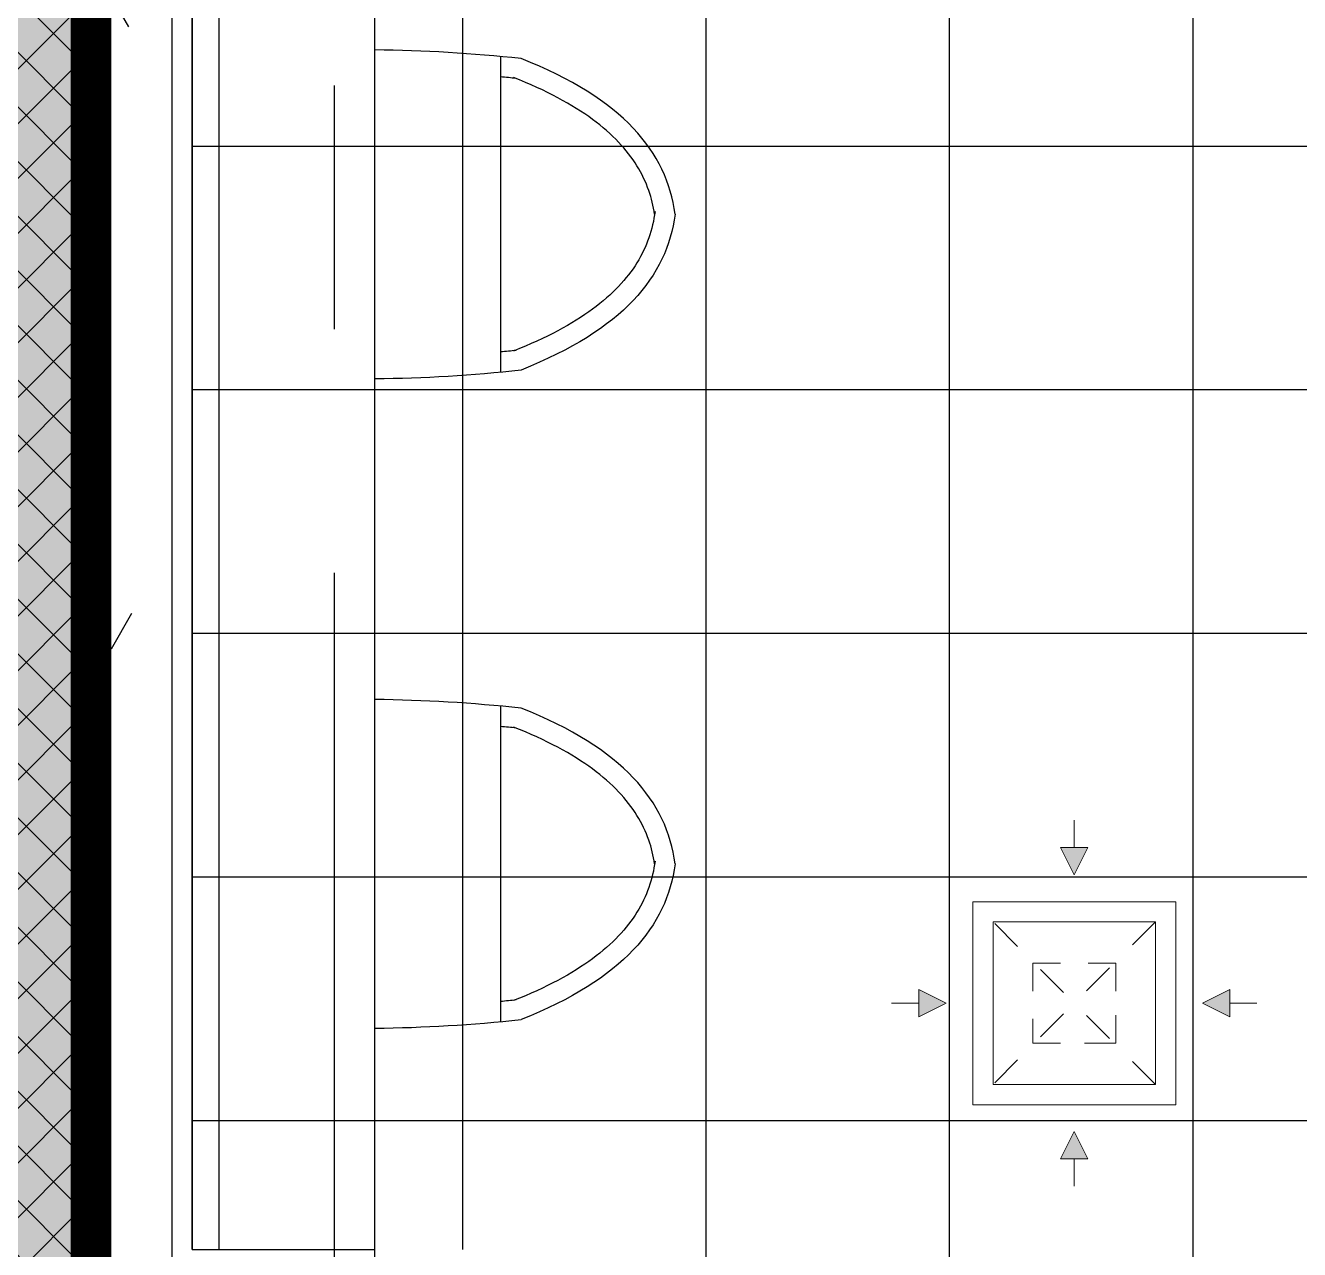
# Model space of a CAD drawing. Header units: millimetres. Extents: x -92759 to 184353, y -15225 to 86714.
# Drawn here: x -40714 to -39144, y 52666 to 54174 of the extents above; entities that cross this region are included whole.
import ezdxf

# ---------------------------------------------------------------- set-up
doc = ezdxf.new("R2010")
doc.units = ezdxf.units.MM
for name, pattern in [('Aligning Line', [3.2004, 1.6002, -1.6002]), ('HIDDEN', [0.375, 0.25, -0.125]), ('IDA - Grid Line', [2100, 1200, -300, 300, -300])]:
    doc.linetypes.add(name, pattern=pattern)
for name, color, linetype in [('0-1', 9, 'Continuous'), ('A-_DETA----_E-2', 9, 'Continuous'), ('A-_FLORPATT_H-1', 9, 'Continuous'), ('A-_WALL----_E', 8, 'Continuous'), ('A-_WALL----_H-1', 9, 'Continuous'), ('A-_WALLPRTN_E', 8, 'Continuous'), ('A-PATT-CONC', 8, 'Continuous'), ('HF', 7, 'Continuous'), ('M-ACMV_FCU', 5, 'Continuous')]:
    doc.layers.add(name, color=color, linetype=linetype)
doc.layers.add('A-_DETA----_E-6', color=7, linetype='Continuous', true_color=0x969696)
doc.layers.add('S-_ANOTGRID_E-1', color=9, linetype='IDA - Grid Line', true_color=0x808080)
doc.layers.add('HFI 9MM FPB', color=94, linetype='Continuous', lineweight=5)
doc.layers.add('M-ACMV_EAG', color=7, linetype='Continuous', lineweight=25, true_color=0x999900)

# ---------------------------------------------------------------- blocks, each defined once
blk = doc.blocks.new('A$Cb2bf8f38')
at = {"layer": 'A-_FLORPATT_H-1'}
h = blk.add_hatch(dxfattribs=at)
h.set_pattern_fill('FP_5', color=256, style=0, pattern_type=2)
h.set_pattern_definition([(270, (4525, 18025), (300, 2e-14), []), (0, (4525, 18025), (0, 300), [])])
h.paths.add_polyline_path([(4825, 13225), (5782.3, 13225), (5782.3, 13228), (5785.5, 13228), (5787, 13263), (5787.6, 13262), (5789.6, 13264.1), (5790.2, 13264.5), (5788.2, 13268.3), (5787.4, 13269), (5789.5, 13274.2), (5791.4, 13275), (5796.2, 13277.6), (5796.5, 13278.9), (5796.2, 13282), (5793.2, 13283.4), (5798.3, 13285.4), (5800, 13283.4), (5801.6, 13278.9), (5810.9, 13285.4), (5817.3, 13288), (5818.3, 13286.9), (5825, 13289.5), (5825, 13290), (6058.2, 13290), (6064, 13339.2), (6074.6, 13341.1), (6227.5, 13342), (6331.4, 13340.8), (6336.4, 13338.1), (6338.2, 13332.5), (6341.8, 13290), (6860, 13290), (6860, 13491), (6656.6, 13492.6), (6652.1, 13492.3), (6650.6, 13491.9), (6634.6, 13492.6), (6629.8, 13490.8), (6628.4, 13491.9), (6619.8, 13490.8), (6365.3, 13492.6), (6332.7, 13501), (6313.9, 13508.8), (6291.4, 13521.5), (6274.5, 13534.2), (6258.7, 13549.2), (6244.5, 13566.4), (6232.4, 13585.2), (6222.8, 13604.9), (6215.8, 13625.2), (6212.1, 13640.8), (6209.8, 13653.7), (6209.1, 13684.3), (6212.1, 13710), (6218, 13732.9), (6225.4, 13751.9), (6235.9, 13771.7), (6248.5, 13789.8), (6263.2, 13806.3), (6277.8, 13819.3), (6294.5, 13831.3), (6313.9, 13842), (6332, 13849.5), (6354.7, 13856), (6378.9, 13859.6), (6467.2, 13859.8), (6643.3, 13858.2), (6643.3, 13857), (6670.1, 13858.5), (6860, 13859), (6861.5, 13950), (6862, 13950), (6862, 13957.7), (6862, 13959), (6866.6, 13964.3), (6883, 13985.4), (6885.6, 13985.5), (6887.1, 13986), (6892.3, 13988), (6893.3, 13986.9), (6900, 13989.5), (6900, 13990), (6947, 13990), (6947, 13992.7), (6950, 13992.7), (6950, 14018.2), (6942, 14018.2), (6942, 14034), (6892, 14034), (6892, 14050), (6098.3, 14051.6), (6091.5, 14054.6), (6087.7, 14059.6), (6087.3, 14062.2), (6089.6, 14070.2), (6089.6, 14071.5), (6089.2, 14073.4), (6093, 14077), (6096.9, 14078.9), (6102.8, 14079.8), (6148, 14080), (6892, 14080), (6892, 14096), (6942, 14096), (6942, 14111.8), (6950, 14111.8), (6950, 14125), (7175, 14125), (7175, 16075), (4825, 16075), (4825, 13351.6)])
h.paths.add_polyline_path([(5825, 13262), (5825, 13264.4), (5820.1, 13262.8)])
h.paths.add_polyline_path([(5835.6, 13225), (6049.3, 13225), (6052.8, 13228.5), (6055.4, 13260), (5825, 13260.5), (5825, 13262), (5819.3, 13260), (5814.5, 13254.4), (5814.5, 13250), (5815.1, 13228), (5817.7, 13228), (5817.7, 13225), (5825, 13225)])
h.paths.add_polyline_path([(6875, 13225), (6950, 13225), (6950, 13257.3), (6947, 13257.3), (6947, 13260), (6344.6, 13258.6), (6347.7, 13228), (6350.7, 13225), (6661.6, 13225)])
h.paths.add_polyline_path([(5813.2, 13259.6), (5814.6, 13260.5), (5813.2, 13260)])
h.paths.add_polyline_path([(5825, 13267.5), (5824.6, 13270.9), (5822.5, 13269)])
h.paths.add_polyline_path([(5788.2, 13274.2), (5789.6, 13280.7), (5790.2, 13277.4), (5788.6, 13274.9)])
h.paths.add_polyline_path([(5805.4, 13281.1), (5806.9, 13281.7), (5804.7, 13281.2)])
h.paths.add_polyline_path([(6888.7, 13288.7), (6947, 13290), (6947, 13292.7), (6950, 13292.7), (6950, 13491.2), (6890, 13490.6), (6888.7, 13288.7)])
h.paths.add_polyline_path([(6106.3, 13341), (6086.6, 13341.5), (6099, 13341.1)])
h.paths.add_polyline_path([(6950, 13491.2), (6950, 13491.7), (6938, 13491.7)])
h.paths.add_polyline_path([(6750, 13857.5), (6750, 13858.3), (6750, 13857.5)])
h.paths.add_polyline_path([(6900, 13962), (6900, 13964.4), (6895.1, 13962.8)])
h.paths.add_polyline_path([(6887.2, 13954.9), (6888, 13959.5), (6889.5, 13960.7), (6886.7, 13963.1), (6884.6, 13957.9), (6885.9, 13955.2), (6886.7, 13955)])
h.paths.add_polyline_path([(6888, 13950), (6886.6, 13953), (6887.2, 13950), (6888, 13950)])
h.paths.add_polyline_path([(6910.9, 13858.6), (6950, 13859.8), (6950, 13957.3), (6947, 13957.3), (6947, 13960), (6900, 13960.5), (6900, 13962), (6894.3, 13960), (6889.5, 13954.3), (6889.7, 13950), (6890, 13950), (6890.1, 13859), (6910.6, 13858.6)])
h.paths.add_polyline_path([(6879.3, 13950), (6882.5, 13950), (6880.5, 13953.3), (6878.9, 13950)])
h.paths.add_polyline_path([(6900, 13967.5), (6900, 13971.1), (6897.5, 13969)])
h.paths.add_polyline_path([(6881.9, 13980.8), (6880.7, 13982.1), (6881.6, 13980.9)])
h.paths.add_polyline_path([(6092.6, 14062.2), (6090.6, 14065), (6089.6, 14066.2), (6087.8, 14065), (6091.8, 14062.7)])
h.paths.add_polyline_path([(4675, 15025), (4675, 16075), (2425, 16075), (2425, 15025), (2550, 15025), (2550, 16025), (2600, 16025), (2600, 15025), (4329.4, 15025)])
h.paths.add_polyline_path([(4800, 16075), (4800, 16100), (4700, 16100), (4700, 16075)])
h.paths.add_polyline_path([(5884.2, 16225), (7175, 16225), (7175, 18475), (5375, 18475), (5375, 18625), (7175, 18625), (7175, 19475), (6975, 19475), (6975, 20125), (7175, 20125), (7175, 23125), (5375, 23125), (5375, 23275), (7175, 23275), (7175, 25225), (2425, 25225), (2425, 20125), (2925, 20125), (2925, 19475), (2425, 19475), (2425, 17725), (3750, 17725), (3750, 17575), (2425, 17575), (2425, 16402), (3461, 16402), (3461, 16357), (2425, 16357), (2425, 16225), (5400, 16225)])
at = {"layer": 'A-_WALL----_H-1'}
h = blk.add_hatch(dxfattribs=at)
h.set_pattern_fill('FP_1', color=256, style=0, pattern_type=2)
h.set_pattern_definition([(0, (-11870.95, 40538.29), (609.6, 152.4), [50.292, -406.908, 50.292, -406.908, -2438.4]), (0, (-11870.95, 40538.29), (609.6, 152.4), [-914.4, 50.292, -864.108, 50.292, -406.908, -1066.8]), (0, (-11870.95, 40538.29), (609.6, 152.4), [-2286, 50.292, -254.508, 50.292, -711.708]), (120, (-11642.35, 40614.49), (-436.7823, 451.7291), [50.292, -406.908, 50.292, -406.908, -2438.4]), (120, (-11642.35, 40614.49), (-436.7823, 451.7291), [-914.4, 50.292, -864.108, 50.292, -406.908, -1066.8]), (120, (-11642.35, 40614.49), (-436.7823, 451.7291), [-2286, 50.292, -254.508, 50.292, -711.708]), (240, (-11566.15, 40919.29), (-172.8177, -604.1291), [50.292, -406.908, 50.292, -406.908, -2438.4]), (240, (-11566.15, 40919.29), (-172.8177, -604.1291), [-914.4, 50.292, -864.108, 50.292, -406.908, -1066.8]), (240, (-11566.15, 40919.29), (-172.8177, -604.1291), [-2286, 50.292, -254.508, 50.292, -711.708])])
h.paths.add_polyline_path([(2300, 15000), (2400, 15000), (2400, 16325), (2300, 16325), (2300, 15025)])
h.paths.add_polyline_path([(2300, 17425), (2400, 17425), (2400, 19500), (2300, 19500), (2300, 18514.6)])
h.paths.add_polyline_path([(2400, 20100), (2400, 25250), (2300, 25250), (2300, 20100)])
at = {"layer": 'A-_DETA----_E-2'}
for p, q in [((2425, 25225), (2425, 20125)), ((2425, 25225), (2425, 20125)), ((2425, 25225), (2425, 20125)), ((2650, 20125), (2650, 25225)), ((2650, 20125), (2650, 25225)), ((2650, 20125), (2650, 25225)), ((2650, 20100), (2650, 25100)), ((2650, 21197.6), (2650, 21602.4)), ((2650, 21197.6), (2650, 21602.4)), ((2650, 21197.6), (2650, 21602.4)), ((2805, 21205.7), (2805, 21594.3)), ((2805, 21205.7), (2805, 21594.3)), ((2805, 21205.7), (2805, 21594.3)), ((2650, 20397.6), (2650, 20802.4)), ((2650, 20397.6), (2650, 20802.4)), ((2650, 20397.6), (2650, 20802.4)), ((2805, 20405.7), (2805, 20794.3)), ((2805, 20405.7), (2805, 20794.3)), ((2805, 20405.7), (2805, 20794.3)), ((2425, 20125), (2650, 20125)), ((2425, 20125), (2650, 20125)), ((2425, 20125), (2650, 20125))]:
    blk.add_line(p, q, dxfattribs=at)
for centre, radius, start, end in [((2629.4, 19724.9), 1877.6, 83.8664, 89.3707), ((2629.4, 19724.9), 1877.6, 83.8664, 89.3707), ((2629.4, 19724.9), 1877.6, 83.8664, 89.3707), ((2629.4, 19724.9), 1852.6, 83.9718, 84.5605), ((2629.4, 19724.9), 1852.6, 83.9718, 84.5605), ((2629.4, 19724.9), 1852.6, 83.9718, 84.5605), ((2629.4, 23075.1), 1852.6, 275.4395, 276.0282), ((2629.4, 23075.1), 1852.6, 275.4395, 276.0282), ((2629.4, 23075.1), 1852.6, 275.4395, 276.0282), ((2629.4, 23075.1), 1877.6, 270.6293, 276.1336), ((2629.4, 23075.1), 1877.6, 270.6293, 276.1336), ((2629.4, 23075.1), 1877.6, 270.6293, 276.1336), ((2629.4, 18924.9), 1877.6, 83.8664, 89.3707), ((2629.4, 18924.9), 1877.6, 83.8664, 89.3707), ((2629.4, 18924.9), 1877.6, 83.8664, 89.3707), ((2629.4, 18924.9), 1852.6, 83.9718, 84.5605), ((2629.4, 18924.9), 1852.6, 83.9718, 84.5605), ((2629.4, 18924.9), 1852.6, 83.9718, 84.5605), ((2629.4, 22275.1), 1852.6, 275.4395, 276.0282), ((2629.4, 22275.1), 1852.6, 275.4395, 276.0282), ((2629.4, 22275.1), 1852.6, 275.4395, 276.0282), ((2629.4, 22275.1), 1877.6, 270.6293, 276.1336), ((2629.4, 22275.1), 1877.6, 270.6293, 276.1336), ((2629.4, 22275.1), 1877.6, 270.6293, 276.1336)]:
    blk.add_arc(centre, radius, start, end, dxfattribs=at)
for points in [[(3020, 21400), (3009.5, 21477), (2956.1, 21541.9), (2830, 21591.8)], [(3020, 21400), (3009.5, 21477), (2956.1, 21541.9), (2830, 21591.8)], [(3020, 21400), (3009.5, 21477), (2956.1, 21541.9), (2830, 21591.8)], [(3020, 21400), (3009.5, 21323), (2956.1, 21258.1), (2830, 21208.2)], [(3020, 21400), (3009.5, 21323), (2956.1, 21258.1), (2830, 21208.2)], [(3020, 21400), (3009.5, 21323), (2956.1, 21258.1), (2830, 21208.2)], [(3020, 20600), (3009.5, 20677), (2956.1, 20741.9), (2830, 20791.8)], [(3020, 20600), (3009.5, 20677), (2956.1, 20741.9), (2830, 20791.8)], [(3020, 20600), (3009.5, 20677), (2956.1, 20741.9), (2830, 20791.8)], [(3020, 20600), (3009.5, 20523), (2956.1, 20458.1), (2830, 20408.2)], [(3020, 20600), (3009.5, 20523), (2956.1, 20458.1), (2830, 20408.2)], [(3020, 20600), (3009.5, 20523), (2956.1, 20458.1), (2830, 20408.2)]]:
    blk.add_open_spline(points, degree=3, dxfattribs=at)
for points, knots in [([(2994.7, 21400), (2993.2, 21410.1), (2988.1, 21430.5), (2974.2, 21459.9), (2951.8, 21489), (2909.3, 21526.4), (2861.3, 21552.5), (2820.8, 21568.5)], [0.0054531, 0.0054531, 0.0054531, 0.0054531, 0.0545115, 0.109023, 0.1635345, 0.218046, 0.327069, 0.327069, 0.327069, 0.327069]), ([(2994.7, 21400), (2993.2, 21410.1), (2988.1, 21430.5), (2974.2, 21459.9), (2951.8, 21489), (2909.3, 21526.4), (2861.3, 21552.5), (2820.8, 21568.5)], [0.0054531, 0.0054531, 0.0054531, 0.0054531, 0.0545115, 0.109023, 0.1635345, 0.218046, 0.327069, 0.327069, 0.327069, 0.327069]), ([(2994.7, 21400), (2993.2, 21410.1), (2988.1, 21430.5), (2974.2, 21459.9), (2951.8, 21489), (2909.3, 21526.4), (2861.3, 21552.5), (2820.8, 21568.5)], [0.0054531, 0.0054531, 0.0054531, 0.0054531, 0.0545115, 0.109023, 0.1635345, 0.218046, 0.327069, 0.327069, 0.327069, 0.327069]), ([(2995.2, 21403.4), (2993.7, 21392.1), (2988.6, 21370.5), (2974.2, 21340.1), (2951.8, 21311), (2909.3, 21273.6), (2861.3, 21247.5), (2820.8, 21231.5)], [0, 0, 0, 0, 0.0545115, 0.109023, 0.1635345, 0.218046, 0.327069, 0.327069, 0.327069, 0.327069]), ([(2995.2, 21403.4), (2993.7, 21392.1), (2988.6, 21370.5), (2974.2, 21340.1), (2951.8, 21311), (2909.3, 21273.6), (2861.3, 21247.5), (2820.8, 21231.5)], [0, 0, 0, 0, 0.0545115, 0.109023, 0.1635345, 0.218046, 0.327069, 0.327069, 0.327069, 0.327069]), ([(2995.2, 21403.4), (2993.7, 21392.1), (2988.6, 21370.5), (2974.2, 21340.1), (2951.8, 21311), (2909.3, 21273.6), (2861.3, 21247.5), (2820.8, 21231.5)], [0, 0, 0, 0, 0.0545115, 0.109023, 0.1635345, 0.218046, 0.327069, 0.327069, 0.327069, 0.327069]), ([(2994.7, 20600), (2993.2, 20610.1), (2988.1, 20630.5), (2974.2, 20659.9), (2951.8, 20689), (2909.3, 20726.4), (2861.3, 20752.5), (2820.8, 20768.5)], [0.0054531, 0.0054531, 0.0054531, 0.0054531, 0.0545115, 0.109023, 0.1635345, 0.218046, 0.327069, 0.327069, 0.327069, 0.327069]), ([(2994.7, 20600), (2993.2, 20610.1), (2988.1, 20630.5), (2974.2, 20659.9), (2951.8, 20689), (2909.3, 20726.4), (2861.3, 20752.5), (2820.8, 20768.5)], [0.0054531, 0.0054531, 0.0054531, 0.0054531, 0.0545115, 0.109023, 0.1635345, 0.218046, 0.327069, 0.327069, 0.327069, 0.327069]), ([(2994.7, 20600), (2993.2, 20610.1), (2988.1, 20630.5), (2974.2, 20659.9), (2951.8, 20689), (2909.3, 20726.4), (2861.3, 20752.5), (2820.8, 20768.5)], [0.0054531, 0.0054531, 0.0054531, 0.0054531, 0.0545115, 0.109023, 0.1635345, 0.218046, 0.327069, 0.327069, 0.327069, 0.327069]), ([(2995.2, 20603.4), (2993.7, 20592.1), (2988.6, 20570.5), (2974.2, 20540.1), (2951.8, 20511), (2909.3, 20473.6), (2861.3, 20447.5), (2820.8, 20431.5)], [0, 0, 0, 0, 0.0545115, 0.109023, 0.1635345, 0.218046, 0.327069, 0.327069, 0.327069, 0.327069]), ([(2995.2, 20603.4), (2993.7, 20592.1), (2988.6, 20570.5), (2974.2, 20540.1), (2951.8, 20511), (2909.3, 20473.6), (2861.3, 20447.5), (2820.8, 20431.5)], [0, 0, 0, 0, 0.0545115, 0.109023, 0.1635345, 0.218046, 0.327069, 0.327069, 0.327069, 0.327069]), ([(2995.2, 20603.4), (2993.7, 20592.1), (2988.6, 20570.5), (2974.2, 20540.1), (2951.8, 20511), (2909.3, 20473.6), (2861.3, 20447.5), (2820.8, 20431.5)], [0, 0, 0, 0, 0.0545115, 0.109023, 0.1635345, 0.218046, 0.327069, 0.327069, 0.327069, 0.327069])]:
    blk.add_open_spline(points, degree=3, knots=knots, dxfattribs=at)
at = {"layer": 'A-_DETA----_E-6'}
for p, q in [((2425, 25225), (2425, 20125)), ((2650, 20125), (2650, 25225)), ((2650, 21197.6), (2650, 21602.4)), ((2805, 21205.7), (2805, 21594.3)), ((2650, 20397.6), (2650, 20802.4)), ((2805, 20405.7), (2805, 20794.3)), ((2425, 20125), (2650, 20125))]:
    blk.add_line(p, q, dxfattribs=at)
for centre, radius, start, end in [((2629.4, 19724.9), 1877.6, 83.8664, 89.3707), ((2629.4, 19724.9), 1852.6, 83.9718, 84.5605), ((2629.4, 23075.1), 1852.6, 275.4395, 276.0282), ((2629.4, 23075.1), 1877.6, 270.6293, 276.1336), ((2629.4, 18924.9), 1877.6, 83.8664, 89.3707), ((2629.4, 18924.9), 1852.6, 83.9718, 84.5605), ((2629.4, 22275.1), 1852.6, 275.4395, 276.0282), ((2629.4, 22275.1), 1877.6, 270.6293, 276.1336)]:
    blk.add_arc(centre, radius, start, end, dxfattribs=at)
for points in [[(3020, 21400), (3009.5, 21477), (2956.1, 21541.9), (2830, 21591.8)], [(3020, 21400), (3009.5, 21323), (2956.1, 21258.1), (2830, 21208.2)], [(3020, 20600), (3009.5, 20677), (2956.1, 20741.9), (2830, 20791.8)], [(3020, 20600), (3009.5, 20523), (2956.1, 20458.1), (2830, 20408.2)]]:
    blk.add_open_spline(points, degree=3, dxfattribs=at)
for points, knots in [([(2994.7, 21400), (2993.2, 21410.1), (2988.1, 21430.5), (2974.2, 21459.9), (2951.8, 21489), (2909.3, 21526.4), (2861.3, 21552.5), (2820.8, 21568.5)], [0.0054531, 0.0054531, 0.0054531, 0.0054531, 0.0545115, 0.109023, 0.1635345, 0.218046, 0.327069, 0.327069, 0.327069, 0.327069]), ([(2995.2, 21403.4), (2993.7, 21392.1), (2988.6, 21370.5), (2974.2, 21340.1), (2951.8, 21311), (2909.3, 21273.6), (2861.3, 21247.5), (2820.8, 21231.5)], [0, 0, 0, 0, 0.0545115, 0.109023, 0.1635345, 0.218046, 0.327069, 0.327069, 0.327069, 0.327069]), ([(2994.7, 20600), (2993.2, 20610.1), (2988.1, 20630.5), (2974.2, 20659.9), (2951.8, 20689), (2909.3, 20726.4), (2861.3, 20752.5), (2820.8, 20768.5)], [0.0054531, 0.0054531, 0.0054531, 0.0054531, 0.0545115, 0.109023, 0.1635345, 0.218046, 0.327069, 0.327069, 0.327069, 0.327069]), ([(2995.2, 20603.4), (2993.7, 20592.1), (2988.6, 20570.5), (2974.2, 20540.1), (2951.8, 20511), (2909.3, 20473.6), (2861.3, 20447.5), (2820.8, 20431.5)], [0, 0, 0, 0, 0.0545115, 0.109023, 0.1635345, 0.218046, 0.327069, 0.327069, 0.327069, 0.327069])]:
    blk.add_open_spline(points, degree=3, knots=knots, dxfattribs=at)
at = {"layer": 'A-_WALL----_E'}
blk.add_line((2400, 20100), (2400, 25250), dxfattribs=at)
at = {"layer": 'A-_WALLPRTN_E'}
for p, q in [((2300, 25400), (2300, 20100)), ((2425, 20125), (2425, 25225))]:
    blk.add_line(p, q, dxfattribs=at)
at = {"layer": 'S-_ANOTGRID_E-1'}
blk.add_line((2600, -20141.4), (2600, 53272.8), dxfattribs=at)
blk = doc.blocks.new('RCP_B8L1')
at = {"layer": 'A-PATT-CONC'}
h = blk.add_hatch(dxfattribs=at)
h.set_pattern_fill('ANSI37', color=256, scale=15)
h.set_pattern_definition([(45, (-200000, 500000), (-33.67596, 33.67596), []), (135, (-200000, 500000), (-33.67596, -33.67596), [])])
h.paths.add_polyline_path([(14020.95033, 474361.70958), (14170.95033, 474361.70958), (14170.95033, 485911.70958), (14020.95033, 485911.70958)])
at = {"layer": 'HFI 9MM FPB'}
h = blk.add_hatch(dxfattribs=at)
h.set_pattern_fill('ANSI33', color=256, scale=50)
h.paths.add_polyline_path([(3420.95034, 503711.71507), (3420.95034, 499961.70958), (14170.95033, 499961.70958), (14170.95033, 498786.70958), (14170.95033, 496961.70958), (14620.95033, 496961.70958), (14620.95033, 495861.70958), (14170.95033, 495861.70958), (14170.95033, 487961.70958), (14770.95033, 487961.70958), (14770.95033, 488411.70958), (17420.95033, 488411.70958), (17420.95033, 489484.4), (17420.95033, 489561.70958), (19070.95033, 489561.70958), (19070.95033, 488561.70958), (18870.95033, 488561.70958), (18870.95033, 487961.70958), (19070.95033, 487961.70958), (19070.95033, 485386.70958), (15770.95033, 485386.70958), (15770.95033, 486036.70958), (14170.95033, 486036.70958), (14170.95033, 474361.70958), (16695.95033, 474361.70958), (16695.95033, 472561.70958), (14827.95033, 472561.70958), (14827.95033, 472661.70958), (14170.95033, 472661.70958), (14170.95033, 456911.7134), (11460.95032, 456911.7134), (11460.95032, 457661.70958), (7770.95034, 457661.70958), (7770.95034, 457211.70958), (3170.94439, 457211.70958), (3170.94439, 464761.70958), (-2529.04966, 464761.70958), (-2529.04966, 475336.70958), (5770.95034, 475336.70958), (5770.95034, 465361.70958), (12071.95033, 465361.70958), (12071.95033, 486011.70958), (3321.95033, 486011.70958), (3321.95033, 497561.70958), (-2879.04966, 497561.70958), (-2879.04966, 499961.70958), (1920.95034, 499961.70958), (1920.95034, 503711.71507), (2120.95034, 503711.71507)])
h.paths.add_polyline_path([(13420.95033, 497861.70958), (13420.95033, 457661.70958), (12820.95033, 457661.70958), (12820.95033, 497861.70958), (-2178.96619, 497861.70958), (-2178.96619, 499661.70958), (13420.95033, 499661.70958)], flags=16)
h.paths.add_polyline_path([(12070.95033, 496961.70958), (3671.95033, 496961.70959), (3671.95033, 486161.70959), (12070.95033, 486161.70958)], flags=16)
h.paths.add_polyline_path([(15120.95033, 488099.20958), (15120.95033, 486299.20958), (16320.95033, 486299.20958), (16320.95033, 485699.20958), (18720.95033, 485699.20958), (18720.95033, 488099.20958)], flags=16)
h.paths.add_polyline_path([(8070.95034, 463261.70958), (11870.95034, 463261.70958), (11870.95034, 459461.70958), (8070.95034, 459461.70958)], flags=0)
h.paths.add_polyline_path([(7920.95034, 463411.70958), (12020.95034, 463411.70958), (12020.95034, 459311.70958), (7920.95034, 459311.70958)], flags=16)
h.paths.add_polyline_path([(-1979.04966, 474849.20967), (5220.95034, 474849.20967), (5220.95034, 465249.22398), (-1979.04966, 465249.22398)], flags=16)
h.paths.add_polyline_path([(-2529.04966, 467793.20229), (-2529.04966, 464761.70958), (3170.94439, 464761.70958), (3170.94439, 457211.70958), (7770.95034, 457211.70958), (7770.95034, 457661.70958), (11460.95032, 457661.70958), (11460.95032, 456911.7134), (14170.95033, 456911.7134), (14170.95033, 472661.70958), (14020.95033, 472661.70958), (14020.95033, 457061.70958), (11610.95032, 457061.70958), (11610.95032, 457811.70958), (7620.95034, 457811.70958), (7620.95034, 457361.70958), (3320.94439, 457361.70958), (3320.94439, 464911.70958), (-2379.04966, 464911.70958), (-2379.04966, 467793.20229), (-2379.04966, 475186.70967), (5620.95034, 475186.70967), (5620.95034, 465211.72398), (12220.95033, 465211.72398), (12220.95033, 486011.70958), (12070.95033, 486011.70958), (12070.95033, 465361.72398), (5770.95034, 465361.72398), (5770.95034, 475336.70967), (-2529.04966, 475336.70967)], flags=16)
at = {"layer": 'HF'}
blk.add_lwpolyline([(14170.95033, 495861.70958), (14170.95033, 487961.70958), (14770.95033, 487961.70958), (14770.95033, 488411.70958), (17420.95033, 488411.70958), (17420.95033, 489484.4), (17420.95033, 489561.70958), (19070.95033, 489561.70958), (19070.95033, 488561.70958), (18870.95033, 488561.70958), (18870.95033, 487961.70958), (19070.95033, 487961.70958), (19070.95033, 485386.70958), (15770.95033, 485386.70958), (15770.95033, 486036.70958), (14170.95033, 486036.70958), (14170.95033, 474361.70958), (16695.95033, 474361.70958), (16695.95033, 472561.70958), (14827.95033, 472561.70958), (14827.95033, 472661.70958), (14170.95033, 472661.70958), (14170.95033, 456911.7134)], dxfattribs=at)
blk.add_lwpolyline([(14020.95033, 474361.70958), (14170.95033, 474361.70958), (14170.95033, 485911.70958), (14020.95033, 485911.70958)], close=True, dxfattribs=at)
blk = doc.blocks.new('EL_B8_L1_R4')
at = {"color": 6, "linetype": 'HIDDEN', "ltscale": 40, "const_width": 50}
blk.add_lwpolyline([(13092.9, -14008.3), (13092.9, -25658.3)], dxfattribs=at)
blk = doc.blocks.new('A$C8e78aa09')
at = {"layer": 'M-ACMV_EAG', "lineweight": 5}
h = blk.add_hatch(color=256, dxfattribs=at)
h.dxf.hatch_style = 1
h.paths.add_polyline_path([(16.8, 191.6), (-16.8, 191.6), (0, 158)])
h = blk.add_hatch(color=256, dxfattribs=at)
h.dxf.hatch_style = 1
h.paths.add_polyline_path([(-191.6, 16.8), (-191.6, -16.8), (-158, 0)])
h = blk.add_hatch(color=256, dxfattribs=at)
h.dxf.hatch_style = 1
h.paths.add_polyline_path([(158, 0), (191.6, -16.8), (191.6, 16.8)])
h = blk.add_hatch(color=256, dxfattribs=at)
h.dxf.hatch_style = 1
h.paths.add_polyline_path([(0, -158), (-16.8, -191.6), (16.8, -191.6)])
for p, q in [((0, 225.2), (0, 191.6)), ((-16.8, 191.6), (16.8, 191.6)), ((0, 158), (-16.8, 191.6)), ((-16.8, 191.6), (16.8, 191.6)), ((0, 158), (16.8, 191.6)), ((-191.6, -16.8), (-191.6, 16.8)), ((-158, 0), (-191.6, 16.8)), ((-191.6, -16.8), (-191.6, 16.8)), ((158, 0), (191.6, 16.8)), ((191.6, -16.8), (191.6, 16.8)), ((191.6, -16.8), (191.6, 16.8)), ((-225.2, 0), (-191.6, 0)), ((-158, 0), (-191.6, -16.8)), ((158, 0), (191.6, -16.8)), ((225.2, 0), (191.6, 0)), ((0, -158), (-16.8, -191.6)), ((0, -158), (16.8, -191.6)), ((-16.8, -191.6), (16.8, -191.6)), ((-16.8, -191.6), (16.8, -191.6)), ((0, -225.2), (0, -191.6))]:
    blk.add_line(p, q, dxfattribs=at)
at = {"layer": 'M-ACMV_EAG', "linetype": 'Aligning Line', "lineweight": 5, "ltscale": 25}
for p, q in [((-100, 100), (100, -100)), ((100, 100), (-100, -100))]:
    blk.add_line(p, q, dxfattribs=at)
at = {"layer": 'M-ACMV_EAG', "lineweight": 5}
for points in [[(-125, 125), (125, 125), (125, -125), (-125, -125)], [(-100, 100), (100, 100), (100, -100), (-100, -100)]]:
    blk.add_lwpolyline(points, close=True, dxfattribs=at)
for points in [[(-14.9, 51.2), (-49.1, 51.2), (-49.1, 17.1)], [(49.1, 12.8), (49.1, 51.2), (14.9, 51.2)], [(-49.1, -17.1), (-49.1, -51.2), (-14.9, -51.2)], [(49.1, -17.1), (49.1, -51.2), (19.2, -51.2)]]:
    blk.add_lwpolyline(points, dxfattribs=at)
blk = doc.blocks.new('ACMV_B8L1_R9')
at = {"layer": 'M-ACMV_EAG', "lineweight": 5, "rotation": 270}
blk.add_blockref('A$C8e78aa09', (250381.7, -56985), dxfattribs=at)

msp = doc.modelspace()

# ---------------------------------------------------------------- block references
at = {"layer": '0-1'}
msp.add_blockref('A$Cb2bf8f38', (-42933, 32541.2), dxfattribs=at)

# ---------------------------------------------------------------- next in the draw order: block references
at = {"color": 0}
msp.add_blockref('EL_B8_L1_R4', (-53725.9, 73099.6), dxfattribs=at)
at = {"layer": 'A-PATT-CONC', "color": 152, "true_color": 0x2776bb}
msp.add_blockref('RCP_B8L1', (-54804, -426920.5), dxfattribs=at)

# ---------------------------------------------------------------- next in the draw order: block references
at = {"layer": 'M-ACMV_FCU', "color": 5}
msp.add_blockref('ACMV_B8L1_R9', (-289803, 109954.6), dxfattribs=at)

doc.saveas('drawing.dxf')
